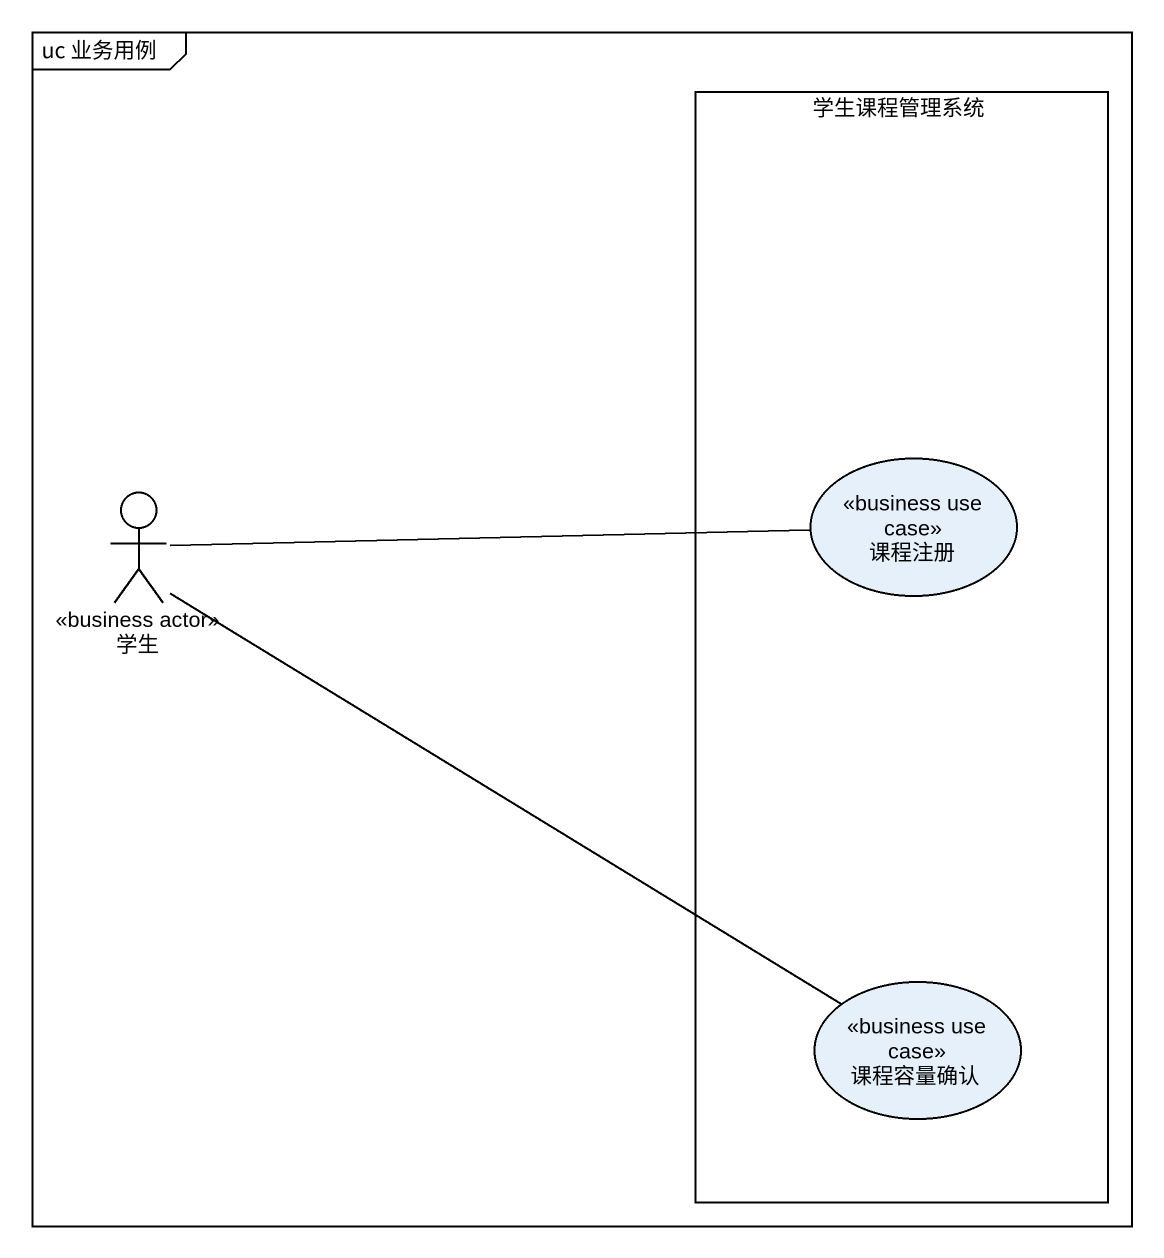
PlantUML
@startuml
mainframe uc 业务用例
rectangle 学生课程管理系统 {
  usecase 课程注册 <<business use case>>
  usecase 课程容量确认 <<business use case>>
}
actor 学生 <<business actor>>
学生 -right- 课程注册
学生 -right- 课程容量确认
@enduml
